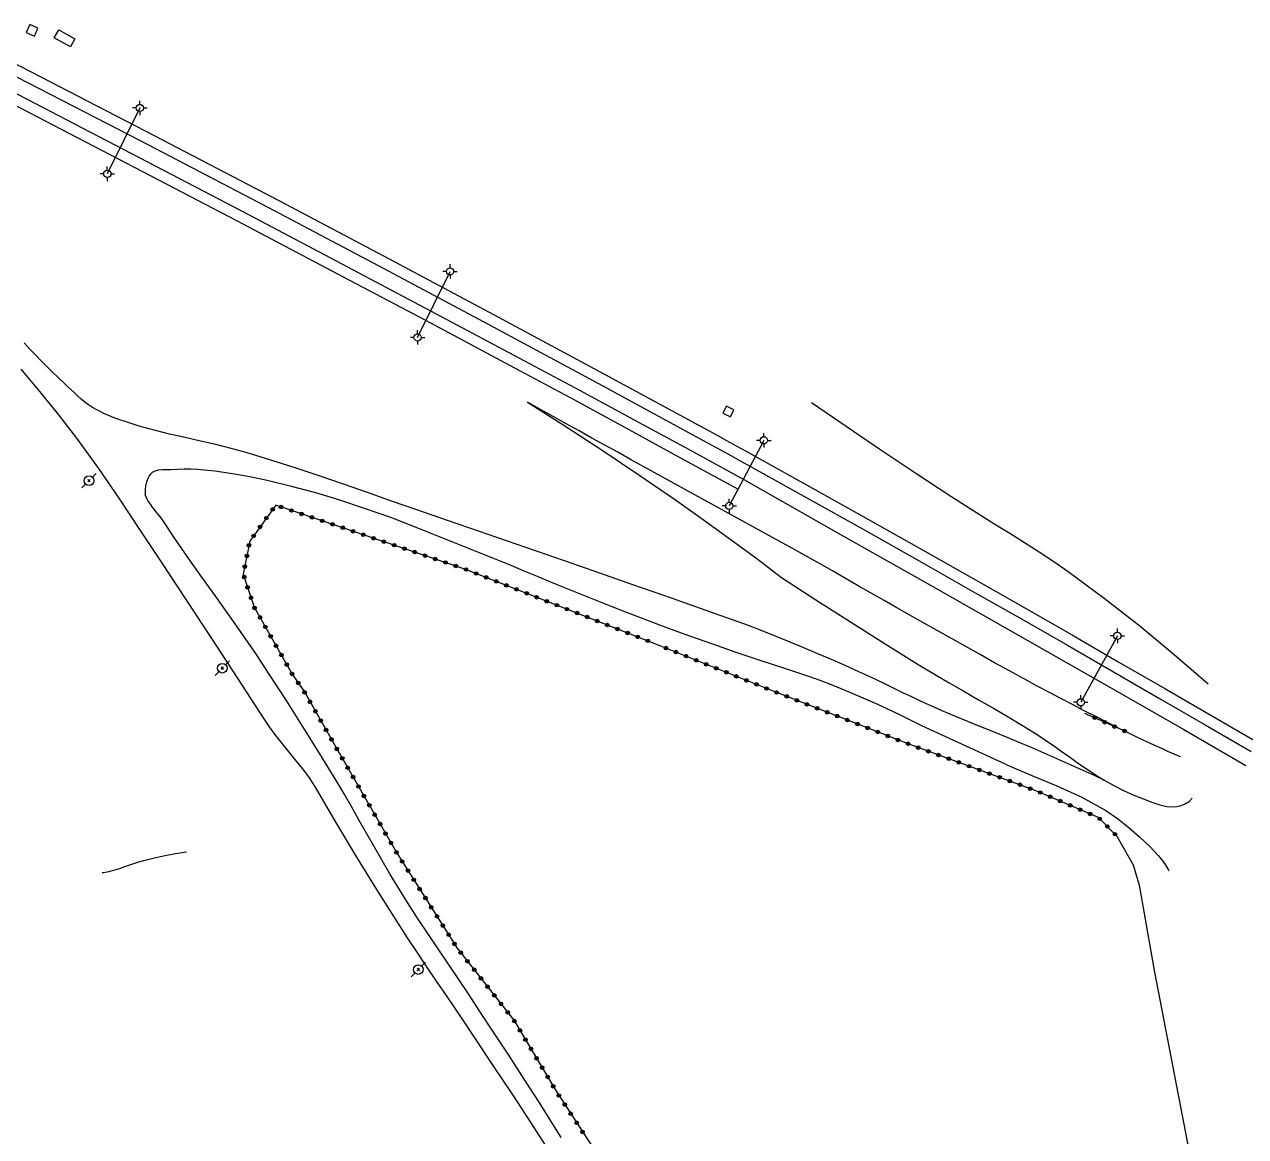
# Model space of a CAD drawing. Header units: millimetres. Extents: x 169000 to 170000, y 125999 to 127000.
# Drawn here: x 169178 to 169346.9, y 126226.5 to 126380.2 of the extents above; entities that cross this region are included whole.
import ezdxf

# ---------------------------------------------------------------- set-up
doc = ezdxf.new("R2010")
doc.units = ezdxf.units.MM
doc.layers.get('0').update_dxf_attribs({"linetype": 'CONTINUOUS'})
for name, color, linetype in [('W0071', 7, 'CONTINUOUS'), ('W0104', 1, 'CONTINUOUS'), ('W0211', 2, 'CONTINUOUS'), ('W0214', 2, 'CONTINUOUS'), ('W0323', 7, 'CONTINUOUS'), ('W0473', 7, 'CONTINUOUS'), ('W0610', 7, 'CONTINUOUS'), ('W0611', 7, 'CONTINUOUS'), ('W0700', 7, 'CONTINUOUS')]:
    doc.layers.add(name, color=color, linetype=linetype)

# ---------------------------------------------------------------- blocks, each defined once
blk = doc.blocks.new('T610')
for p, q in [((-0.500001, 0), (-1.000002, 0)), ((0, 0.500001), (0, 1.000002)), ((0.500001, 0), (1.000002, 0)), ((0, -0.500001), (0, -1.000002))]:
    blk.add_line(p, q)
blk.add_ellipse((0, 0), major_axis=(-0.353554, 0.353554), ratio=1, start_param=3.926990817, end_param=10.2101761242)
blk = doc.blocks.new('T473')
for p, q in [((-0.166667, 0.166667), (0.166667, -0.166667)), ((-0.166667, -0.166667), (0.166667, 0.166667)), ((0.500001, 0.500001), (1.000002, 1.000002)), ((-1.000002, -1.000002), (-0.500001, -0.500001))]:
    blk.add_line(p, q)
blk.add_ellipse((0, 0), major_axis=(0.471405, 0.471405), ratio=1, start_param=5.4977871438, end_param=11.780972451)
blk = doc.blocks.new('t323o')
at = {"color": 0, "linetype": 'Continuous'}
for radius in [0.25, 0.15]:
    blk.add_circle((0, 0), radius, dxfattribs=at)

msp = doc.modelspace()

# ---------------------------------------------------------------- linework, layer by layer
at = {"layer": 'W0071'}
for points in [[(169278.14, 126297.12), (169272.82, 126299), (169267.49, 126300.88), (169262.16, 126302.75), (169256.82, 126304.61), (169251.49, 126306.46), (169246.15, 126308.31), (169240.81, 126310.15), (169235.47, 126311.99), (169232.13, 126313.14), (169228.8, 126314.31), (169225.47, 126315.48), (169222.14, 126316.64), (169218.79, 126317.78), (169215.44, 126318.9), (169212.08, 126319.98), (169208.7, 126321.01), (169206.6, 126321.59), (169204.48, 126322.12), (169202.36, 126322.61), (169200.23, 126323.09), (169198.1, 126323.57), (169195.98, 126324.1), (169193.88, 126324.68), (169191.8, 126325.35), (169191.23, 126325.55), (169190.67, 126325.75), (169190.11, 126325.96), (169189.56, 126326.18), (169189.01, 126326.42), (169188.47, 126326.68), (169187.94, 126326.96), (169187.42, 126327.27), (169186.89, 126327.62), (169186.38, 126328.01), (169185.88, 126328.41), (169185.4, 126328.83), (169184.93, 126329.26), (169184.47, 126329.7), (169184.01, 126330.13), (169183.55, 126330.57), (169182.73, 126331.34), (169181.91, 126332.12), (169181.11, 126332.91), (169180.31, 126333.71), (169179.53, 126334.51), (169178.75, 126335.33), (169177.99, 126336.17)], [(169177.51, 126332.55), (169180.13, 126329.42), (169182.71, 126326.25), (169185.2, 126323.01), (169188.24, 126318.82), (169191.16, 126314.56), (169194.02, 126310.25), (169196.88, 126305.95), (169200.45, 126300.57), (169203.99, 126295.17), (169207.51, 126289.76), (169211.02, 126284.34), (169211.86, 126283.1), (169212.75, 126281.9), (169213.68, 126280.73), (169214.63, 126279.57), (169215.57, 126278.41), (169216.5, 126277.23), (169217.38, 126276.03), (169218.21, 126274.78)], [(169302.11, 126283.26), (169299.1, 126284.76), (169296.04, 126286.18), (169292.96, 126287.53), (169289.85, 126288.81), (169288.19, 126289.44), (169286.52, 126290.04), (169284.84, 126290.61), (169283.16, 126291.16), (169281.47, 126291.71), (169279.79, 126292.25), (169278.11, 126292.81), (169276.43, 126293.39), (169273.24, 126294.51), (169270.06, 126295.65), (169266.88, 126296.8), (169263.71, 126297.98), (169261.4, 126298.87), (169259.09, 126299.78), (169256.78, 126300.7), (169254.48, 126301.62), (169252.64, 126302.37), (169250.81, 126303.12), (169248.98, 126303.87), (169247.15, 126304.63), (169245.32, 126305.39), (169243.49, 126306.14), (169241.65, 126306.89), (169239.81, 126307.63), (169236.11, 126309.11), (169232.41, 126310.59), (169228.69, 126312.02), (169224.93, 126313.35), (169221.63, 126314.42), (169218.31, 126315.43), (169214.96, 126316.35), (169211.58, 126317.17), (169209.19, 126317.67), (169206.79, 126318.1), (169204.37, 126318.46), (169201.94, 126318.69), (169201.02, 126318.73), (169200.1, 126318.73), (169199.18, 126318.69), (169198.26, 126318.64), (169197.69, 126318.64), (169197.11, 126318.65), (169196.51, 126318.6), (169195.95, 126318.42), (169195.68, 126318.25), (169195.45, 126318.03), (169195.26, 126317.78), (169195.11, 126317.51), (169194.9, 126316.98), (169194.76, 126316.42), (169194.7, 126315.85), (169194.73, 126315.27)], [(169211.88, 126290.38), (169210.09, 126293.11), (169208.24, 126295.8), (169206.37, 126298.47), (169204.47, 126301.13), (169202.57, 126303.78), (169200.68, 126306.45), (169198.82, 126309.13), (169197, 126311.84), (169196.71, 126312.26), (169196.39, 126312.66), (169196.06, 126313.05), (169195.74, 126313.45), (169195.43, 126313.87), (169195.15, 126314.31), (169194.91, 126314.78), (169194.73, 126315.27)], [(169327.36, 126275.74), (169326.12, 126276.31), (169324.87, 126276.87), (169323.63, 126277.44), (169322.38, 126277.99), (169321.13, 126278.55), (169319.88, 126279.1), (169318.63, 126279.64), (169317.38, 126280.19), (169315.6, 126280.94), (169313.83, 126281.68), (169312.05, 126282.4), (169310.27, 126283.12), (169308.48, 126283.85), (169306.71, 126284.58), (169304.93, 126285.33), (169303.17, 126286.1), (169301.95, 126286.66), (169300.73, 126287.24), (169299.51, 126287.82), (169298.3, 126288.41), (169297.09, 126289), (169295.88, 126289.59), (169294.66, 126290.16), (169293.44, 126290.72), (169291.54, 126291.56), (169289.64, 126292.39), (169287.74, 126293.21), (169285.83, 126294.01), (169283.91, 126294.81), (169281.99, 126295.59), (169280.07, 126296.36), (169278.14, 126297.12)], [(169252.23, 126226.32), (169250.72, 126228.78), (169249.19, 126231.22), (169247.15, 126234.41), (169245.08, 126237.58), (169243, 126240.74), (169240.92, 126243.9), (169239.51, 126246.03), (169238.09, 126248.15), (169236.66, 126250.27), (169235.23, 126252.39), (169233.81, 126254.52), (169232.4, 126256.65), (169231.01, 126258.8), (169229.65, 126260.97), (169228.55, 126262.78), (169227.47, 126264.61), (169226.41, 126266.46), (169225.37, 126268.31), (169224.33, 126270.16), (169223.28, 126272), (169222.22, 126273.84), (169221.14, 126275.67), (169218.87, 126279.38), (169216.58, 126283.07), (169214.25, 126286.73), (169211.88, 126290.38)], [(169313.88, 126277.84), (169302.11, 126283.26)], [(169313.88, 126277.84), (169317.33, 126276.38), (169320.82, 126274.95), (169324.26, 126273.38), (169327.56, 126271.54), (169329.21, 126270.42), (169330.78, 126269.19), (169332.28, 126267.87), (169333.72, 126266.5), (169334.28, 126265.93), (169334.81, 126265.33), (169335.32, 126264.71), (169335.8, 126264.07), (169335.94, 126263.85), (169336.08, 126263.63), (169336.2, 126263.4), (169336.31, 126263.17)], [(169218.21, 126274.78), (169220.99, 126270.03), (169223.82, 126265.3), (169226.71, 126260.61), (169229.64, 126255.96), (169230.95, 126253.94), (169232.28, 126251.93), (169233.62, 126249.93), (169234.97, 126247.94), (169236.33, 126245.96), (169237.69, 126243.97), (169239.03, 126241.98), (169240.37, 126239.98), (169242.91, 126236.15), (169245.46, 126232.32), (169247.97, 126228.48), (169250.44, 126224.6)]]:
    msp.add_lwpolyline(points, dxfattribs=at)
at = {"layer": 'W0104'}
for points in [[(169178.25, 126379.1), (169179.41, 126378.6), (169179.89, 126379.71), (169178.75, 126380.21), (169178.25, 126379.1)], [(169182.14, 126378.34), (169182.77, 126379.48), (169185, 126378.24), (169184.39, 126377.11), (169182.14, 126378.34)], [(169274.62, 126326.46), (169275.66, 126325.96), (169276.14, 126326.93), (169275.12, 126327.44), (169274.62, 126326.46)]]:
    msp.add_lwpolyline(points, close=True, dxfattribs=at)
at = {"layer": 'W0211'}
for points in [[(169288, 126305.68), (169284.73, 126307.47), (169281.46, 126309.27), (169278.19, 126311.07), (169274.92, 126312.86), (169271.66, 126314.66), (169268.39, 126316.46), (169265.12, 126318.27), (169261.86, 126320.07), (169260.07, 126321.06), (169258.29, 126322.04), (169256.51, 126323.03), (169254.72, 126324.02), (169252.94, 126325.01), (169251.16, 126326), (169249.38, 126326.99), (169247.59, 126327.98)], [(169286.86, 126327.93), (169291.66, 126324.66), (169296.47, 126321.41), (169301.3, 126318.19), (169306.14, 126314.99), (169308.16, 126313.68), (169310.2, 126312.4), (169312.25, 126311.13), (169314.3, 126309.86), (169316.35, 126308.58), (169318.38, 126307.28), (169320.38, 126305.94), (169322.36, 126304.56), (169327.36, 126300.87), (169332.26, 126297.05), (169337.05, 126293.11), (169341.75, 126289.04)], [(169337.91, 126278.94), (169337.04, 126279.31), (169336.17, 126279.7), (169335.31, 126280.09), (169334.45, 126280.48), (169333.59, 126280.87), (169332.74, 126281.28), (169331.88, 126281.68), (169331.03, 126282.09), (169329.41, 126282.89), (169327.79, 126283.7), (169326.18, 126284.51), (169324.57, 126285.33), (169322.97, 126286.17), (169321.36, 126287.01), (169319.77, 126287.85), (169318.17, 126288.7), (169316.17, 126289.78), (169314.17, 126290.87), (169312.18, 126291.97), (169310.19, 126293.08), (169308.21, 126294.19), (169306.23, 126295.3), (169304.25, 126296.42), (169302.27, 126297.54), (169300.48, 126298.55), (169298.69, 126299.56), (169296.91, 126300.57), (169295.12, 126301.59), (169293.34, 126302.61), (169291.56, 126303.63), (169289.78, 126304.65), (169288, 126305.68)], [(169329.12, 126267.98), (169331.38, 126264.04), (169332.17, 126261.22), (169334.3, 126249.17), (169339.11, 126224.34)]]:
    msp.add_lwpolyline(points, dxfattribs=at)
at = {"layer": 'W0214'}
for points in [[(169247.59, 126327.98), (169252.77, 126324.7), (169257.9, 126321.35), (169262.99, 126317.95), (169268.05, 126314.48), (169271.77, 126311.87), (169275.45, 126309.2), (169279.11, 126306.5), (169282.73, 126303.75)], [(169282.73, 126303.75), (169287.48, 126300.66), (169292.25, 126297.6), (169297.04, 126294.58), (169301.86, 126291.6), (169303.87, 126290.39), (169305.9, 126289.19), (169307.94, 126288.02), (169309.98, 126286.85), (169312.02, 126285.67), (169314.05, 126284.48), (169316.06, 126283.27), (169318.06, 126282.03), (169319.24, 126281.26), (169320.39, 126280.47), (169321.54, 126279.66), (169322.67, 126278.84), (169323.82, 126278.02), (169324.98, 126277.23), (169326.15, 126276.46), (169327.36, 126275.74), (169328.69, 126274.99), (169330.04, 126274.29), (169331.43, 126273.65), (169332.86, 126273.09), (169333.93, 126272.7), (169335.04, 126272.32), (169336.21, 126272.06), (169337.41, 126272.07), (169338.01, 126272.21), (169338.57, 126272.46), (169339.09, 126272.8), (169339.53, 126273.23)], [(169188.77, 126262.94), (169188.95, 126262.96), (169189.67, 126263.1), (169190.38, 126263.28), (169191.08, 126263.49), (169191.77, 126263.73), (169192.46, 126263.98), (169193.15, 126264.21), (169193.84, 126264.44), (169194.55, 126264.63), (169196, 126264.98), (169197.46, 126265.29), (169198.93, 126265.57), (169200.41, 126265.82)]]:
    msp.add_lwpolyline(points, dxfattribs=at)
at = {"layer": 'W0323'}
for points in [[(169265.34, 126294.55), (169238.92, 126304.92), (169212.77, 126313.75), (169209.17, 126308.75), (169208.28, 126304.2), (169209.78, 126299.65), (169215.05, 126290.4), (169216.73, 126287.93)], [(169329.12, 126267.98), (169326.55, 126270.57), (169317.81, 126274.32), (169300.59, 126280.61), (169281.7, 126287.98), (169265.34, 126294.55)], [(169216.73, 126287.93), (169221.18, 126280.13), (169229.56, 126265.57), (169237.85, 126252.52), (169245.71, 126242.54), (169251.65, 126232.57), (169257.91, 126222.94), (169266.17, 126209.52), (169274.21, 126196.17), (169284.69, 126206.97), (169302.32, 126223.44), (169313.64, 126223.85), (169324.17, 126224.79), (169333.27, 126225.34)], [(169330.33, 126282.47), (169324.67, 126284.95)]]:
    msp.add_lwpolyline(points, dxfattribs=at)
at = {"layer": 'W0611'}
for points in [[(169193.98, 126368.66), (169189.48, 126359.56)], [(169232.39, 126336.94), (169236.88, 126346.07)], [(169280.27, 126322.71), (169275.5, 126313.64)], [(169329.17, 126295.68), (169324.11, 126286.49)]]:
    msp.add_lwpolyline(points, dxfattribs=at)
at = {"layer": 'W0700'}
for points in [[(169167.39, 126373.89), (169180.88, 126366.9), (169194.36, 126359.89), (169207.42, 126353.06), (169220.46, 126346.21), (169233.48, 126339.32), (169246.48, 126332.38), (169254.07, 126328.31), (169261.63, 126324.21), (169269.19, 126320.08), (169276.73, 126315.94)], [(169168.07, 126375.21), (169181.57, 126368.23), (169195.05, 126361.21), (169208.11, 126354.38), (169221.15, 126347.52), (169234.18, 126340.63), (169247.19, 126333.7), (169254.78, 126329.63), (169262.36, 126325.54), (169269.94, 126321.43), (169277.5, 126317.3)], [(169176.09, 126375.12), (169194.71, 126365.51), (169213.28, 126355.82), (169228.44, 126347.82), (169243.57, 126339.75), (169258.66, 126331.62), (169273.73, 126323.45), (169275.1, 126322.71), (169276.47, 126321.95), (169277.84, 126321.2), (169279.2, 126320.44)], [(169175.39, 126373.76), (169194, 126364.15), (169212.56, 126354.47), (169227.72, 126346.48), (169242.85, 126338.42), (169257.94, 126330.3), (169273, 126322.11), (169274.36, 126321.36), (169275.72, 126320.61), (169277.08, 126319.84), (169278.44, 126319.08)], [(169279.2, 126320.44), (169286.99, 126316.11), (169294.77, 126311.77), (169302.54, 126307.4), (169310.3, 126303.01), (169316.68, 126299.38), (169323.04, 126295.73), (169329.4, 126292.06), (169335.76, 126288.39), (169342.11, 126284.71), (169348.47, 126281.05)], [(169278.44, 126319.08), (169286.23, 126314.75), (169294.01, 126310.41), (169301.78, 126306.04), (169309.53, 126301.65), (169315.91, 126298.02), (169322.27, 126294.37), (169328.63, 126290.7), (169334.98, 126287.03), (169341.34, 126283.36), (169347.7, 126279.69)], [(169277.5, 126317.3), (169290.57, 126309.89), (169303.63, 126302.48), (169316.69, 126295.07), (169329.75, 126287.65), (169338.36, 126282.73), (169346.94, 126277.77)]]:
    msp.add_lwpolyline(points, dxfattribs=at)

# ---------------------------------------------------------------- block references
at = {"layer": 'W0323'}
for p, rotation in [((169212.35, 126313.17), 234.2479269364435), ((169213.51, 126313.49), 161.3497729599356), ((169214.93, 126313.01), 161.3497729599356), ((169211.47, 126311.95), 234.2479269364435), ((169216.35, 126312.54), 161.3497729599356), ((169217.77, 126312.06), 161.3497729599356), ((169219.2, 126311.58), 161.3497729599356), ((169220.62, 126311.1), 161.3497729599356), ((169209.72, 126309.51), 234.2479269364435), ((169210.6, 126310.73), 234.2479269364435), ((169222.04, 126310.62), 161.3497729599356), ((169223.46, 126310.14), 161.3497729599356), ((169224.88, 126309.66), 161.3497729599356), ((169209.06, 126308.2), 258.9226804251016), ((169226.3, 126309.18), 161.3497729599356), ((169227.72, 126308.7), 161.3497729599356), ((169229.14, 126308.22), 161.3497729599356), ((169230.57, 126307.74), 161.3497729599356), ((169208.78, 126306.73), 258.9226804251016), ((169231.99, 126307.26), 161.3497729599356), ((169233.41, 126306.78), 161.3497729599356), ((169234.83, 126306.3), 161.3497729599356), ((169208.49, 126305.26), 258.9226804251016), ((169236.25, 126305.82), 161.3497729599356), ((169237.67, 126305.34), 161.3497729599356), ((169239.09, 126304.85), 158.569306861454), ((169240.49, 126304.3), 158.569306861454), ((169208.41, 126303.8), 288.2421108554393), ((169241.88, 126303.76), 158.569306861454), ((169243.28, 126303.21), 158.569306861454), ((169244.68, 126302.66), 158.569306861454), ((169208.88, 126302.37), 288.2421108554393), ((169209.35, 126300.95), 288.2421108554393), ((169246.07, 126302.11), 158.569306861454), ((169247.47, 126301.56), 158.569306861454), ((169248.86, 126301.02), 158.569306861454), ((169209.85, 126299.54), 299.6341107957076), ((169250.26, 126300.47), 158.569306861454), ((169251.66, 126299.92), 158.569306861454), ((169253.05, 126299.37), 158.569306861454), ((169210.59, 126298.23), 299.6341107957076), ((169254.45, 126298.82), 158.569306861454), ((169255.85, 126298.28), 158.569306861454), ((169257.24, 126297.73), 158.569306861454), ((169211.33, 126296.93), 299.6341107957076), ((169258.64, 126297.18), 158.569306861454), ((169260.03, 126296.63), 158.569306861454), ((169261.43, 126296.08), 158.569306861454), ((169212.07, 126295.62), 299.6341107957076), ((169212.81, 126294.32), 299.6341107957076), ((169262.83, 126295.53), 158.569306861454), ((169264.22, 126294.99), 158.569306861454), ((169213.56, 126293.02), 299.6341107957076), ((169266.74, 126293.99), 158.1400398380214), ((169268.13, 126293.43), 158.1400398380214), ((169269.52, 126292.87), 158.1400398380214), ((169214.3, 126291.71), 299.6341107957076), ((169270.91, 126292.31), 158.1400398380214), ((169272.3, 126291.75), 158.1400398380214), ((169273.7, 126291.2), 158.1400398380214), ((169215.04, 126290.41), 299.6341107957076), ((169215.88, 126289.17), 304.3453044998764), ((169275.09, 126290.64), 158.1400398380214), ((169276.48, 126290.08), 158.1400398380214), ((169277.87, 126289.52), 158.1400398380214), ((169216.76, 126287.87), 299.6815885532824), ((169279.27, 126288.96), 158.1400398380214), ((169280.66, 126288.4), 158.1400398380214), ((169282.05, 126287.85), 158.6744485526568), ((169217.51, 126286.57), 299.6815885532824), ((169283.45, 126287.3), 158.6744485526568), ((169284.85, 126286.76), 158.6744485526568), ((169286.24, 126286.21), 158.6744485526568), ((169218.25, 126285.26), 299.6815885532824), ((169287.64, 126285.67), 158.6744485526568), ((169289.04, 126285.12), 158.6744485526568), ((169290.43, 126284.58), 158.6744485526568), ((169291.83, 126284.03), 158.6744485526568), ((169326.05, 126284.35), 156.3238744994679), ((169218.99, 126283.96), 299.6815885532824), ((169219.74, 126282.66), 299.6815885532824), ((169293.23, 126283.48), 158.6744485526568), ((169294.63, 126282.94), 158.6744485526568), ((169296.02, 126282.39), 158.6744485526568), ((169327.42, 126283.74), 156.3238744994679), ((169328.79, 126283.14), 156.3238744994679), ((169330.17, 126282.54), 156.3238744994679), ((169220.48, 126281.36), 299.6815885532824), ((169297.42, 126281.85), 158.6744485526568), ((169298.82, 126281.3), 158.6744485526568), ((169300.22, 126280.76), 158.6744485526568), ((169221.22, 126280.05), 299.9343776324854), ((169301.62, 126280.23), 159.9349104234793), ((169303.03, 126279.72), 159.9349104234793), ((169304.44, 126279.2), 159.9349104234793), ((169221.97, 126278.75), 299.9343776324854), ((169222.72, 126277.45), 299.9343776324854), ((169305.85, 126278.69), 159.9349104234793), ((169307.26, 126278.18), 159.9349104234793), ((169308.67, 126277.66), 159.9349104234793), ((169223.47, 126276.15), 299.9343776324854), ((169310.08, 126277.15), 159.9349104234793), ((169311.48, 126276.63), 159.9349104234793), ((169312.89, 126276.12), 159.9349104234793), ((169314.3, 126275.6), 159.9349104234793), ((169224.22, 126274.85), 299.9343776324854), ((169315.71, 126275.09), 159.9349104234793), ((169317.12, 126274.57), 159.9349104234793), ((169318.51, 126274.02), 156.7436444844865), ((169224.96, 126273.55), 299.9343776324854), ((169225.71, 126272.25), 299.9343776324854), ((169319.89, 126273.43), 156.7436444844865), ((169321.27, 126272.83), 156.7436444844865), ((169322.65, 126272.24), 156.7436444844865), ((169226.46, 126270.95), 299.9343776324854), ((169324.03, 126271.65), 156.7436444844865), ((169325.4, 126271.06), 156.7436444844865), ((169227.21, 126269.65), 299.9343776324854), ((169326.73, 126270.38), 134.8780234909191), ((169327.79, 126269.32), 134.8780234909191), ((169227.96, 126268.35), 299.9343776324854), ((169328.84, 126268.26), 134.8780234909191), ((169228.71, 126267.05), 299.9343776324854), ((169229.46, 126265.75), 299.9343776324854), ((169230.25, 126264.48), 302.4208532655489), ((169231.06, 126263.22), 302.4208532655489), ((169231.86, 126261.95), 302.4208532655489), ((169232.66, 126260.68), 302.4208532655489), ((169233.47, 126259.42), 302.4208532655489), ((169234.27, 126258.15), 302.4208532655489), ((169235.08, 126256.89), 302.4208532655489), ((169235.88, 126255.62), 302.4208532655489), ((169236.69, 126254.35), 302.4208532655489), ((169237.49, 126253.09), 302.4208532655489), ((169238.36, 126251.87), 308.2184846264699), ((169239.29, 126250.69), 308.2184846264699), ((169240.22, 126249.51), 308.2184846264699), ((169241.15, 126248.33), 308.2184846264699), ((169242.07, 126247.16), 308.2184846264699), ((169243, 126245.98), 308.2184846264699), ((169243.93, 126244.8), 308.2184846264699), ((169244.86, 126243.62), 308.2184846264699), ((169245.77, 126242.43), 300.7723195423732), ((169246.54, 126241.14), 300.7723195423732), ((169247.31, 126239.85), 300.7723195423732), ((169248.08, 126238.57), 300.7723195423732), ((169248.84, 126237.28), 300.7723195423732), ((169249.61, 126235.99), 300.7723195423732), ((169250.38, 126234.7), 300.7723195423732), ((169251.15, 126233.41), 300.7723195423732), ((169251.93, 126232.13), 303.0675674345288), ((169252.75, 126230.88), 303.0675674345288), ((169253.57, 126229.62), 303.0675674345288), ((169254.39, 126228.36), 303.0675674345288), ((169255.2, 126227.1), 303.0675674345288)]:
    msp.add_blockref('t323o', p, dxfattribs=dict(at, rotation=rotation))
at = {"layer": 'W0473'}
for p in [(169186.95, 126317.13), (169205.38, 126291.21), (169232.49, 126249.55)]:
    msp.add_blockref('T473', p, dxfattribs=at)
at = {"layer": 'W0610'}
for p in [(169193.98, 126368.66), (169189.48, 126359.56), (169236.88, 126346.07), (169232.39, 126336.94), (169280.27, 126322.71), (169275.5, 126313.64), (169329.17, 126295.68), (169324.11, 126286.49)]:
    msp.add_blockref('T610', p, dxfattribs=at)

doc.saveas('drawing.dxf')
